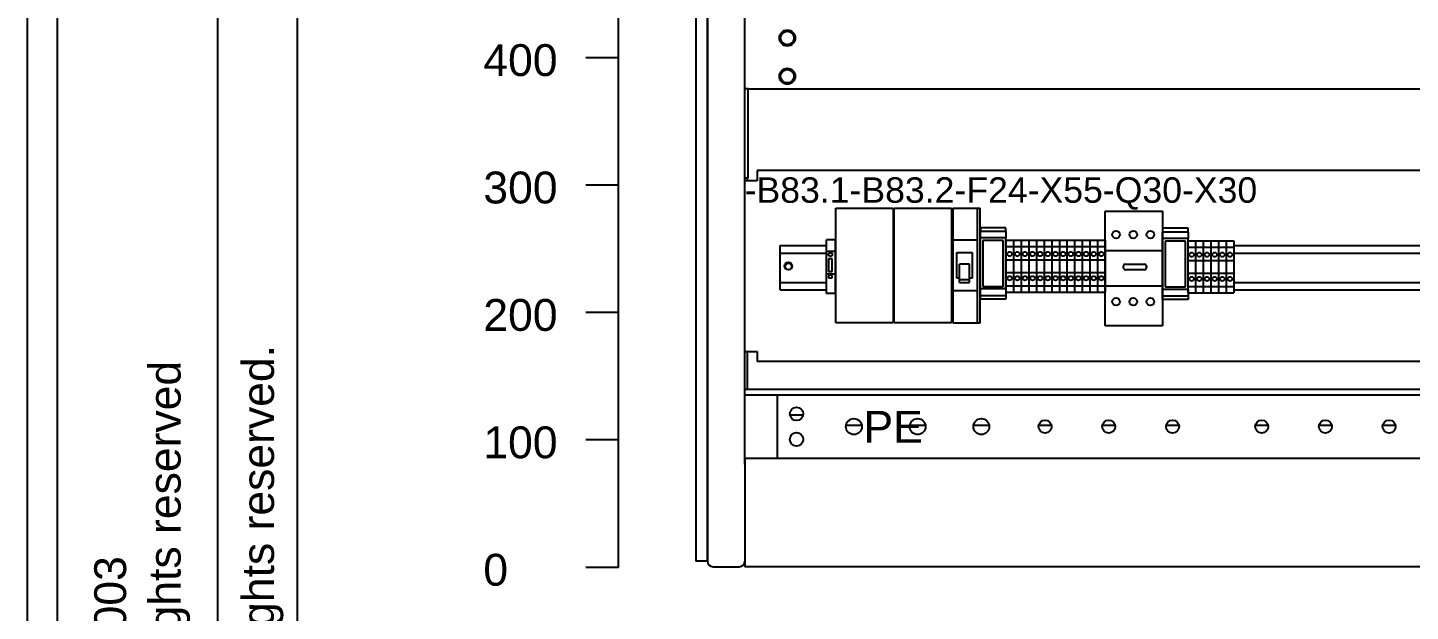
# Model space of a CAD drawing. Header units: inches. Extents: x 0 to 420, y 0 to 297.
# Drawn here: x 0.5 to 87.3, y 60.3 to 97 of the extents above; entities that cross this region are included whole.
import ezdxf
from ezdxf.enums import TextEntityAlignment as Align

# ---------------------------------------------------------------- set-up
doc = ezdxf.new("R2010")
doc.units = ezdxf.units.IN
doc.layers.add('Default', color=7, linetype='Continuous')
doc.layers.add('DV1_Default', color=7, linetype='Continuous')
doc.styles.add('SEACAD_arial_ttf', font='arial.ttf', dxfattribs={"height": 0.2})

# ---------------------------------------------------------------- blocks, each defined once
blk = doc.blocks.new('815907')
at = {"layer": 'Default', "color": 7, "linetype": 'Continuous', "ltscale": 25.4}
for p, q in [((50.626, 82.936), (50.626, 83.656)), ((51.186, 83.656), (50.626, 83.656)), ((51.186, 82.936), (51.186, 83.656)), ((50.626, 81.496), (50.626, 82.936)), ((51.186, 82.936), (50.626, 82.936)), ((50.986, 82.472), (50.746, 82.472)), ((50.746, 82.472), (50.746, 81.672)), ((50.986, 81.672), (50.986, 82.472)), ((51.186, 81.496), (51.186, 82.936)), ((50.746, 81.672), (50.986, 81.672)), ((50.626, 80.296), (50.626, 81.496)), ((51.186, 81.496), (50.626, 81.496)), ((50.759, 81.278), (50.976, 81.278)), ((51.186, 80.296), (51.186, 81.496)), ((51.186, 80.296), (50.626, 80.296))]:
    blk.add_line(p, q, dxfattribs=at)
blk.add_circle((50.871, 82.74), 0.12, dxfattribs=at)
blk.add_arc((50.867, 81.329), 0.12, 334.75991, 205.24009, dxfattribs=at)
blk = doc.blocks.new('810131')
at = {"layer": 'Default', "color": 7, "linetype": 'Continuous', "ltscale": 25.4}
for p, q in [((63.801, 83.648), (63.801, 83.248)), ((63.801, 83.648), (64.281, 83.648)), ((64.281, 83.648), (64.281, 83.248)), ((63.801, 83.248), (63.801, 82.408)), ((63.801, 83.248), (64.281, 83.248)), ((64.281, 83.248), (64.281, 82.408)), ((63.801, 82.408), (63.801, 81.608)), ((63.801, 82.408), (64.281, 82.408)), ((63.801, 81.608), (64.281, 81.608)), ((63.801, 81.608), (63.801, 80.768)), ((64.281, 82.408), (64.281, 81.608)), ((64.281, 81.608), (64.281, 80.768)), ((63.801, 80.768), (64.281, 80.768)), ((63.801, 80.768), (63.801, 80.368)), ((64.281, 80.768), (64.281, 80.368)), ((63.801, 80.368), (64.281, 80.368))]:
    blk.add_line(p, q, dxfattribs=at)
for centre in [(64.041, 82.768), (64.041, 81.248)]:
    blk.add_circle(centre, 0.14, dxfattribs=at)
blk = doc.blocks.new('809160')
at = {"layer": 'Default', "color": 7, "linetype": 'Continuous', "ltscale": 25.4}
for p, q in [((63.321, 83.648), (63.321, 83.248)), ((63.321, 83.648), (63.801, 83.648)), ((63.801, 83.648), (63.801, 83.248)), ((63.321, 83.248), (63.321, 82.408)), ((63.321, 83.248), (63.801, 83.248)), ((63.801, 83.248), (63.801, 82.408)), ((63.321, 82.408), (63.321, 81.608)), ((63.321, 82.408), (63.801, 82.408)), ((63.321, 81.608), (63.801, 81.608)), ((63.321, 81.608), (63.321, 80.768)), ((63.801, 82.408), (63.801, 81.608)), ((63.801, 81.608), (63.801, 80.768)), ((63.321, 80.768), (63.801, 80.768)), ((63.321, 80.768), (63.321, 80.368)), ((63.801, 80.768), (63.801, 80.368)), ((63.321, 80.368), (63.801, 80.368))]:
    blk.add_line(p, q, dxfattribs=at)
for centre in [(63.561, 82.768), (63.561, 81.248)]:
    blk.add_circle(centre, 0.14, dxfattribs=at)
blk = doc.blocks.new('809157')
at = {"layer": 'Default', "color": 7, "linetype": 'Continuous', "ltscale": 25.4}
for p, q in [((62.841, 83.648), (62.841, 83.248)), ((62.841, 83.648), (63.321, 83.648)), ((63.321, 83.648), (63.321, 83.248)), ((62.841, 83.248), (62.841, 82.408)), ((62.841, 83.248), (63.321, 83.248)), ((63.321, 83.248), (63.321, 82.408)), ((62.841, 82.408), (62.841, 81.608)), ((62.841, 82.408), (63.321, 82.408)), ((62.841, 81.608), (63.321, 81.608)), ((62.841, 81.608), (62.841, 80.768)), ((63.321, 82.408), (63.321, 81.608)), ((63.321, 81.608), (63.321, 80.768)), ((62.841, 80.768), (63.321, 80.768)), ((62.841, 80.768), (62.841, 80.368)), ((63.321, 80.768), (63.321, 80.368)), ((62.841, 80.368), (63.321, 80.368))]:
    blk.add_line(p, q, dxfattribs=at)
for centre in [(63.081, 82.768), (63.081, 81.248)]:
    blk.add_circle(centre, 0.14, dxfattribs=at)
blk = doc.blocks.new('803397')
at = {"layer": 'Default', "color": 7, "linetype": 'Continuous', "ltscale": 25.4}
for p, q in [((73.318, 84.383), (71.718, 84.383)), ((71.718, 84.383), (71.718, 84.151)), ((73.318, 84.151), (73.318, 84.383)), ((71.718, 83.751), (71.718, 84.151)), ((73.318, 84.151), (71.718, 84.151)), ((71.718, 83.743), (71.718, 83.751)), ((71.718, 80.543), (71.718, 83.743)), ((73.318, 83.743), (71.718, 83.743)), ((71.878, 83.583), (71.878, 80.703)), ((73.158, 83.583), (71.878, 83.583)), ((73.158, 80.703), (73.158, 83.583)), ((73.318, 84.151), (73.318, 83.751)), ((73.318, 83.743), (73.318, 83.751)), ((73.318, 80.543), (73.318, 83.743)), ((71.718, 80.534), (71.718, 80.543)), ((73.318, 80.543), (71.718, 80.543)), ((71.718, 80.134), (71.718, 80.534)), ((71.718, 79.903), (71.718, 80.134)), ((71.718, 80.134), (73.318, 80.134)), ((73.318, 79.903), (71.718, 79.903)), ((71.878, 80.703), (73.158, 80.703)), ((73.318, 80.534), (73.318, 80.543)), ((73.318, 80.534), (73.318, 80.134)), ((73.318, 80.134), (73.318, 79.903))]:
    blk.add_line(p, q, dxfattribs=at)
blk = doc.blocks.new('809155')
at = {"layer": 'Default', "color": 7, "linetype": 'Continuous', "ltscale": 25.4}
for p, q in [((62.361, 83.648), (62.361, 83.248)), ((62.361, 83.648), (62.841, 83.648)), ((62.841, 83.648), (62.841, 83.248)), ((62.361, 83.248), (62.361, 82.408)), ((62.361, 83.248), (62.841, 83.248)), ((62.841, 83.248), (62.841, 82.408)), ((62.361, 82.408), (62.361, 81.608)), ((62.361, 82.408), (62.841, 82.408)), ((62.361, 81.608), (62.841, 81.608)), ((62.361, 81.608), (62.361, 80.768)), ((62.841, 82.408), (62.841, 81.608)), ((62.841, 81.608), (62.841, 80.768)), ((62.361, 80.768), (62.841, 80.768)), ((62.361, 80.768), (62.361, 80.368)), ((62.841, 80.768), (62.841, 80.368)), ((62.361, 80.368), (62.841, 80.368))]:
    blk.add_line(p, q, dxfattribs=at)
for centre in [(62.601, 82.768), (62.601, 81.248)]:
    blk.add_circle(centre, 0.14, dxfattribs=at)
blk = doc.blocks.new('816870')
at = {"layer": 'Default', "color": 7, "linetype": 'Continuous', "ltscale": 25.4}
for p, q in [((61.881, 83.648), (61.881, 83.248)), ((61.881, 83.648), (62.361, 83.648)), ((62.361, 83.648), (62.361, 83.248)), ((61.881, 83.248), (61.881, 82.408)), ((61.881, 83.248), (62.361, 83.248)), ((62.361, 83.248), (62.361, 82.408)), ((61.881, 82.408), (61.881, 81.608)), ((61.881, 82.408), (62.361, 82.408)), ((61.881, 81.608), (62.361, 81.608)), ((61.881, 81.608), (61.881, 80.768)), ((62.361, 82.408), (62.361, 81.608)), ((62.361, 81.608), (62.361, 80.768)), ((61.881, 80.768), (62.361, 80.768)), ((61.881, 80.768), (61.881, 80.368)), ((62.361, 80.768), (62.361, 80.368)), ((61.881, 80.368), (62.361, 80.368))]:
    blk.add_line(p, q, dxfattribs=at)
for centre in [(62.121, 82.768), (62.121, 81.248)]:
    blk.add_circle(centre, 0.14, dxfattribs=at)
blk = doc.blocks.new('809161')
at = {"layer": 'Default', "color": 7, "linetype": 'Continuous', "ltscale": 25.4}
for p, q in [((73.791, 83.605), (73.791, 83.205)), ((73.791, 83.605), (74.271, 83.605)), ((74.271, 83.605), (74.271, 83.205)), ((73.791, 83.205), (73.791, 82.365)), ((73.791, 83.205), (74.271, 83.205)), ((74.271, 83.205), (74.271, 82.365)), ((73.791, 82.365), (73.791, 81.565)), ((73.791, 82.365), (74.271, 82.365)), ((74.271, 82.365), (74.271, 81.565)), ((73.791, 81.565), (74.271, 81.565)), ((73.791, 81.565), (73.791, 80.725)), ((73.791, 80.725), (74.271, 80.725)), ((73.791, 80.725), (73.791, 80.325)), ((74.271, 81.565), (74.271, 80.725)), ((74.271, 80.725), (74.271, 80.325)), ((73.791, 80.325), (74.271, 80.325))]:
    blk.add_line(p, q, dxfattribs=at)
for centre in [(74.031, 82.725), (74.031, 81.205)]:
    blk.add_circle(centre, 0.14, dxfattribs=at)
blk = doc.blocks.new('813006')
at = {"layer": 'Default', "color": 7, "linetype": 'Continuous', "ltscale": 25.4}
for p, q in [((73.311, 83.605), (73.311, 83.205)), ((73.311, 83.605), (73.791, 83.605)), ((73.791, 83.605), (73.791, 83.205)), ((73.311, 83.205), (73.311, 82.365)), ((73.311, 83.205), (73.791, 83.205)), ((73.791, 83.205), (73.791, 82.365)), ((73.311, 82.365), (73.311, 81.565)), ((73.311, 82.365), (73.791, 82.365)), ((73.791, 82.365), (73.791, 81.565)), ((73.311, 81.565), (73.791, 81.565)), ((73.311, 81.565), (73.311, 80.725)), ((73.311, 80.725), (73.791, 80.725)), ((73.311, 80.725), (73.311, 80.325)), ((73.791, 81.565), (73.791, 80.725)), ((73.791, 80.725), (73.791, 80.325)), ((73.311, 80.325), (73.791, 80.325))]:
    blk.add_line(p, q, dxfattribs=at)
for centre in [(73.551, 82.725), (73.551, 81.205)]:
    blk.add_circle(centre, 0.14, dxfattribs=at)
blk = doc.blocks.new('813970')
at = {"layer": 'Default', "color": 7, "linetype": 'Continuous', "ltscale": 25.4}
for p, q in [((61.884, 84.416), (60.284, 84.416)), ((60.284, 84.416), (60.284, 84.185)), ((61.884, 84.185), (61.884, 84.416)), ((60.284, 83.785), (60.284, 84.185)), ((61.884, 84.185), (60.284, 84.185)), ((60.284, 83.776), (60.284, 83.785)), ((60.284, 80.576), (60.284, 83.776)), ((61.884, 83.776), (60.284, 83.776)), ((60.444, 83.616), (60.444, 80.736)), ((61.724, 83.616), (60.444, 83.616)), ((61.724, 80.736), (61.724, 83.616)), ((61.884, 84.185), (61.884, 83.785)), ((61.884, 83.776), (61.884, 83.785)), ((61.884, 80.576), (61.884, 83.776)), ((60.444, 80.736), (61.724, 80.736)), ((60.284, 80.568), (60.284, 80.576)), ((61.884, 80.576), (60.284, 80.576)), ((60.284, 80.168), (60.284, 80.568)), ((60.284, 79.936), (60.284, 80.168)), ((60.284, 80.168), (61.884, 80.168)), ((61.884, 79.936), (60.284, 79.936)), ((61.884, 80.568), (61.884, 80.576)), ((61.884, 80.568), (61.884, 80.168)), ((61.884, 80.168), (61.884, 79.936))]:
    blk.add_line(p, q, dxfattribs=at)
blk = doc.blocks.new('813007')
at = {"layer": 'Default', "color": 7, "linetype": 'Continuous', "ltscale": 25.4}
for p, q in [((65.721, 83.648), (65.721, 83.248)), ((65.721, 83.648), (66.201, 83.648)), ((66.201, 83.648), (66.201, 83.248)), ((65.721, 83.248), (65.721, 82.408)), ((65.721, 83.248), (66.201, 83.248)), ((66.201, 83.248), (66.201, 82.408)), ((65.721, 82.408), (65.721, 81.608)), ((65.721, 82.408), (66.201, 82.408)), ((65.721, 81.608), (66.201, 81.608)), ((65.721, 81.608), (65.721, 80.768)), ((66.201, 82.408), (66.201, 81.608)), ((66.201, 81.608), (66.201, 80.768)), ((65.721, 80.768), (66.201, 80.768)), ((65.721, 80.768), (65.721, 80.368)), ((66.201, 80.768), (66.201, 80.368)), ((65.721, 80.368), (66.201, 80.368))]:
    blk.add_line(p, q, dxfattribs=at)
for centre in [(65.961, 82.768), (65.961, 81.248)]:
    blk.add_circle(centre, 0.14, dxfattribs=at)
blk = doc.blocks.new('812069')
at = {"layer": 'Default', "color": 7, "linetype": 'Continuous', "ltscale": 25.4}
for p, q in [((65.241, 83.648), (65.241, 83.248)), ((65.241, 83.648), (65.721, 83.648)), ((65.721, 83.648), (65.721, 83.248)), ((65.241, 83.248), (65.241, 82.408)), ((65.241, 83.248), (65.721, 83.248)), ((65.721, 83.248), (65.721, 82.408)), ((65.241, 82.408), (65.241, 81.608)), ((65.241, 82.408), (65.721, 82.408)), ((65.241, 81.608), (65.721, 81.608)), ((65.241, 81.608), (65.241, 80.768)), ((65.721, 82.408), (65.721, 81.608)), ((65.721, 81.608), (65.721, 80.768)), ((65.241, 80.768), (65.721, 80.768)), ((65.241, 80.768), (65.241, 80.368)), ((65.721, 80.768), (65.721, 80.368)), ((65.241, 80.368), (65.721, 80.368))]:
    blk.add_line(p, q, dxfattribs=at)
for centre in [(65.481, 82.768), (65.481, 81.248)]:
    blk.add_circle(centre, 0.14, dxfattribs=at)
blk = doc.blocks.new('811085')
at = {"layer": 'Default', "color": 7, "linetype": 'Continuous', "ltscale": 25.4}
for p, q in [((64.761, 83.648), (64.761, 83.248)), ((64.761, 83.648), (65.241, 83.648)), ((65.241, 83.648), (65.241, 83.248)), ((64.761, 83.248), (64.761, 82.408)), ((64.761, 83.248), (65.241, 83.248)), ((65.241, 83.248), (65.241, 82.408)), ((64.761, 82.408), (64.761, 81.608)), ((64.761, 82.408), (65.241, 82.408)), ((64.761, 81.608), (65.241, 81.608)), ((64.761, 81.608), (64.761, 80.768)), ((65.241, 82.408), (65.241, 81.608)), ((65.241, 81.608), (65.241, 80.768)), ((64.761, 80.768), (65.241, 80.768)), ((64.761, 80.768), (64.761, 80.368)), ((65.241, 80.768), (65.241, 80.368)), ((64.761, 80.368), (65.241, 80.368))]:
    blk.add_line(p, q, dxfattribs=at)
for centre in [(65.001, 82.768), (65.001, 81.248)]:
    blk.add_circle(centre, 0.14, dxfattribs=at)
blk = doc.blocks.new('805314')
at = {"layer": 'Default', "color": 7, "linetype": 'Continuous', "ltscale": 25.4}
for p, q in [((64.281, 83.648), (64.281, 83.248)), ((64.281, 83.648), (64.761, 83.648)), ((64.761, 83.648), (64.761, 83.248)), ((64.281, 83.248), (64.281, 82.408)), ((64.281, 83.248), (64.761, 83.248)), ((64.761, 83.248), (64.761, 82.408)), ((64.281, 82.408), (64.281, 81.608)), ((64.281, 82.408), (64.761, 82.408)), ((64.281, 81.608), (64.761, 81.608)), ((64.281, 81.608), (64.281, 80.768)), ((64.761, 82.408), (64.761, 81.608)), ((64.761, 81.608), (64.761, 80.768)), ((64.281, 80.768), (64.761, 80.768)), ((64.281, 80.768), (64.281, 80.368)), ((64.761, 80.768), (64.761, 80.368)), ((64.281, 80.368), (64.761, 80.368))]:
    blk.add_line(p, q, dxfattribs=at)
for centre in [(64.521, 82.768), (64.521, 81.248)]:
    blk.add_circle(centre, 0.14, dxfattribs=at)
blk = doc.blocks.new('813011')
at = {"layer": 'Default', "color": 7, "linetype": 'Continuous', "ltscale": 25.4}
for p, q in [((67.641, 83.648), (67.641, 83.248)), ((67.641, 83.648), (68.121, 83.648)), ((68.121, 83.648), (68.121, 83.248)), ((67.641, 83.248), (67.641, 82.408)), ((67.641, 83.248), (68.121, 83.248)), ((68.121, 83.248), (68.121, 82.408)), ((67.641, 82.408), (67.641, 81.608)), ((67.641, 82.408), (68.121, 82.408)), ((67.641, 81.608), (68.121, 81.608)), ((67.641, 81.608), (67.641, 80.768)), ((68.121, 82.408), (68.121, 81.608)), ((68.121, 81.608), (68.121, 80.768)), ((67.641, 80.768), (68.121, 80.768)), ((67.641, 80.768), (67.641, 80.368)), ((68.121, 80.768), (68.121, 80.368)), ((67.641, 80.368), (68.121, 80.368))]:
    blk.add_line(p, q, dxfattribs=at)
for centre in [(67.881, 82.768), (67.881, 81.248)]:
    blk.add_circle(centre, 0.14, dxfattribs=at)
blk = doc.blocks.new('813005')
at = {"layer": 'Default', "color": 7, "linetype": 'Continuous', "ltscale": 25.4}
for p, q in [((67.161, 83.648), (67.161, 83.248)), ((67.161, 83.648), (67.641, 83.648)), ((67.641, 83.648), (67.641, 83.248)), ((67.161, 83.248), (67.161, 82.408)), ((67.161, 83.248), (67.641, 83.248)), ((67.641, 83.248), (67.641, 82.408)), ((67.161, 82.408), (67.161, 81.608)), ((67.161, 82.408), (67.641, 82.408)), ((67.161, 81.608), (67.641, 81.608)), ((67.161, 81.608), (67.161, 80.768)), ((67.641, 82.408), (67.641, 81.608)), ((67.641, 81.608), (67.641, 80.768)), ((67.161, 80.768), (67.641, 80.768)), ((67.161, 80.768), (67.161, 80.368)), ((67.641, 80.768), (67.641, 80.368)), ((67.161, 80.368), (67.641, 80.368))]:
    blk.add_line(p, q, dxfattribs=at)
for centre in [(67.401, 82.768), (67.401, 81.248)]:
    blk.add_circle(centre, 0.14, dxfattribs=at)
blk = doc.blocks.new('806266')
at = {"layer": 'Default', "color": 7, "linetype": 'Continuous', "ltscale": 25.4}
for p, q in [((66.681, 83.648), (66.681, 83.248)), ((66.681, 83.648), (67.161, 83.648)), ((67.161, 83.648), (67.161, 83.248)), ((66.681, 83.248), (66.681, 82.408)), ((66.681, 83.248), (67.161, 83.248)), ((67.161, 83.248), (67.161, 82.408)), ((66.681, 82.408), (66.681, 81.608)), ((66.681, 82.408), (67.161, 82.408)), ((66.681, 81.608), (67.161, 81.608)), ((66.681, 81.608), (66.681, 80.768)), ((67.161, 82.408), (67.161, 81.608)), ((67.161, 81.608), (67.161, 80.768)), ((66.681, 80.768), (67.161, 80.768)), ((66.681, 80.768), (66.681, 80.368)), ((67.161, 80.768), (67.161, 80.368)), ((66.681, 80.368), (67.161, 80.368))]:
    blk.add_line(p, q, dxfattribs=at)
for centre in [(66.921, 82.768), (66.921, 81.248)]:
    blk.add_circle(centre, 0.14, dxfattribs=at)
blk = doc.blocks.new('806262')
at = {"layer": 'Default', "color": 7, "linetype": 'Continuous', "ltscale": 25.4}
for p, q in [((66.201, 83.648), (66.201, 83.248)), ((66.201, 83.648), (66.681, 83.648)), ((66.681, 83.648), (66.681, 83.248)), ((66.201, 83.248), (66.201, 82.408)), ((66.201, 83.248), (66.681, 83.248)), ((66.681, 83.248), (66.681, 82.408)), ((66.201, 82.408), (66.201, 81.608)), ((66.201, 82.408), (66.681, 82.408)), ((66.201, 81.608), (66.681, 81.608)), ((66.201, 81.608), (66.201, 80.768)), ((66.681, 82.408), (66.681, 81.608)), ((66.681, 81.608), (66.681, 80.768)), ((66.201, 80.768), (66.681, 80.768)), ((66.201, 80.768), (66.201, 80.368)), ((66.681, 80.768), (66.681, 80.368)), ((66.201, 80.368), (66.681, 80.368))]:
    blk.add_line(p, q, dxfattribs=at)
for centre in [(66.441, 82.768), (66.441, 81.248)]:
    blk.add_circle(centre, 0.14, dxfattribs=at)
blk = doc.blocks.new('814931')
at = {"layer": 'Default', "color": 7, "linetype": 'Continuous', "ltscale": 25.4}
for p, q in [((74.751, 83.605), (74.751, 83.205)), ((74.751, 83.605), (75.231, 83.605)), ((75.231, 83.605), (75.231, 83.205)), ((74.751, 83.205), (74.751, 82.365)), ((74.751, 83.205), (75.231, 83.205)), ((75.231, 83.205), (75.231, 82.365)), ((74.751, 82.365), (74.751, 81.565)), ((74.751, 82.365), (75.231, 82.365)), ((75.231, 82.365), (75.231, 81.565)), ((74.751, 81.565), (75.231, 81.565)), ((74.751, 81.565), (74.751, 80.725)), ((74.751, 80.725), (75.231, 80.725)), ((74.751, 80.725), (74.751, 80.325)), ((75.231, 81.565), (75.231, 80.725)), ((75.231, 80.725), (75.231, 80.325)), ((74.751, 80.325), (75.231, 80.325))]:
    blk.add_line(p, q, dxfattribs=at)
for centre in [(74.991, 82.725), (74.991, 81.205)]:
    blk.add_circle(centre, 0.14, dxfattribs=at)
blk = doc.blocks.new('802435')
at = {"layer": 'Default', "color": 7, "linetype": 'Continuous', "ltscale": 25.4}
for p, q in [((74.271, 83.605), (74.271, 83.205)), ((74.271, 83.605), (74.751, 83.605)), ((74.751, 83.605), (74.751, 83.205)), ((74.271, 83.205), (74.271, 82.365)), ((74.271, 83.205), (74.751, 83.205)), ((74.751, 83.205), (74.751, 82.365)), ((74.271, 82.365), (74.271, 81.565)), ((74.271, 82.365), (74.751, 82.365)), ((74.751, 82.365), (74.751, 81.565)), ((74.271, 81.565), (74.751, 81.565)), ((74.271, 81.565), (74.271, 80.725)), ((74.271, 80.725), (74.751, 80.725)), ((74.271, 80.725), (74.271, 80.325)), ((74.751, 81.565), (74.751, 80.725)), ((74.751, 80.725), (74.751, 80.325)), ((74.271, 80.325), (74.751, 80.325))]:
    blk.add_line(p, q, dxfattribs=at)
for centre in [(74.511, 82.725), (74.511, 81.205)]:
    blk.add_circle(centre, 0.14, dxfattribs=at)
blk = doc.blocks.new('815904')
at = {"layer": 'Default', "color": 7, "linetype": 'Continuous', "ltscale": 25.4}
for p, q in [((75.711, 83.605), (75.711, 83.205)), ((75.711, 83.605), (76.191, 83.605)), ((76.191, 83.605), (76.191, 83.205)), ((75.711, 83.205), (75.711, 82.365)), ((75.711, 83.205), (76.191, 83.205)), ((76.191, 83.205), (76.191, 82.365)), ((75.711, 82.365), (75.711, 81.565)), ((75.711, 82.365), (76.191, 82.365)), ((76.191, 82.365), (76.191, 81.565)), ((75.711, 81.565), (76.191, 81.565)), ((75.711, 81.565), (75.711, 80.725)), ((75.711, 80.725), (76.191, 80.725)), ((75.711, 80.725), (75.711, 80.325)), ((76.191, 81.565), (76.191, 80.725)), ((76.191, 80.725), (76.191, 80.325)), ((75.711, 80.325), (76.191, 80.325))]:
    blk.add_line(p, q, dxfattribs=at)
for centre in [(75.951, 82.725), (75.951, 81.205)]:
    blk.add_circle(centre, 0.14, dxfattribs=at)
blk = doc.blocks.new('807226')
at = {"layer": 'Default', "color": 7, "linetype": 'Continuous', "ltscale": 25.4}
for p, q in [((75.231, 83.605), (75.231, 83.205)), ((75.231, 83.605), (75.711, 83.605)), ((75.711, 83.605), (75.711, 83.205)), ((75.231, 83.205), (75.231, 82.365)), ((75.231, 83.205), (75.711, 83.205)), ((75.711, 83.205), (75.711, 82.365)), ((75.231, 82.365), (75.231, 81.565)), ((75.231, 82.365), (75.711, 82.365)), ((75.711, 82.365), (75.711, 81.565)), ((75.231, 81.565), (75.711, 81.565)), ((75.231, 81.565), (75.231, 80.725)), ((75.231, 80.725), (75.711, 80.725)), ((75.231, 80.725), (75.231, 80.325)), ((75.711, 81.565), (75.711, 80.725)), ((75.711, 80.725), (75.711, 80.325)), ((75.231, 80.325), (75.711, 80.325))]:
    blk.add_line(p, q, dxfattribs=at)
for centre in [(75.471, 82.725), (75.471, 81.205)]:
    blk.add_circle(centre, 0.14, dxfattribs=at)
blk = doc.blocks.new('SE')
at = {"layer": 'Default', "color": 7, "linetype": 'Continuous', "ltscale": 25.4}
for p, q in [((58.564, 85.655), (60.263, 85.655)), ((58.564, 83.655), (58.564, 85.655)), ((58.564, 80.455), (58.564, 83.655)), ((58.564, 83.655), (60.074, 83.655)), ((58.804, 81.255), (58.804, 82.855)), ((58.804, 82.855), (59.764, 82.855)), ((59.764, 82.855), (59.764, 81.255)), ((59.604, 82.124), (58.964, 82.124)), ((58.964, 81.158), (58.964, 82.124)), ((59.604, 80.988), (59.604, 82.124)), ((58.964, 81.255), (58.804, 81.255)), ((58.964, 80.988), (58.964, 81.158)), ((59.604, 81.158), (58.964, 81.158)), ((58.964, 80.988), (59.604, 80.988)), ((59.764, 81.255), (59.604, 81.255)), ((58.564, 78.455), (58.564, 80.455)), ((60.074, 80.455), (58.564, 80.455)), ((58.564, 78.455), (60.263, 78.455))]:
    blk.add_line(p, q, dxfattribs=at)
at = {"layer": 'DV1_Default', "color": 7, "linetype": 'Continuous', "ltscale": 25.4}
for p, q in [((37.567, 63.096), (37.567, 239.096)), ((42.425, 238.772), (42.425, 63.492)), ((43.145, 63.492), (43.145, 238.772)), ((43.145, 63.492), (43.145, 238.772)), ((43.145, 238.772), (43.145, 63.492)), ((45.505, 69.572), (45.505, 232.692)), ((48.293, 96.732), (48.037, 96.732)), ((37.567, 95.096), (35.527, 95.096)), ((45.705, 93.132), (45.505, 93.132)), ((45.705, 93.132), (104.585, 93.132)), ((45.705, 87.532), (45.705, 93.132)), ((103.865, 88.012), (46.265, 88.012)), ((46.265, 88.012), (46.265, 87.612)), ((37.567, 87.096), (35.527, 87.096)), ((45.705, 87.532), (45.505, 87.532)), ((46.265, 87.372), (45.505, 87.372)), ((45.665, 87.372), (45.665, 87.532)), ((46.265, 87.612), (46.265, 87.372)), ((51.203, 85.657), (54.803, 85.657)), ((51.203, 78.457), (51.203, 85.657)), ((54.803, 85.657), (54.803, 78.457)), ((54.881, 85.657), (58.481, 85.657)), ((54.881, 78.457), (54.881, 85.657)), ((58.481, 85.657), (58.481, 78.457)), ((58.559, 85.657), (58.559, 78.457)), ((60.074, 85.655), (60.074, 78.455)), ((60.263, 78.455), (60.263, 85.655)), ((68.118, 85.458), (71.718, 85.458)), ((68.118, 78.258), (68.118, 85.458)), ((71.718, 85.458), (71.718, 78.258)), ((47.708, 82.99), (47.708, 83.31)), ((47.708, 83.31), (50.626, 83.31)), ((47.708, 82.83), (47.708, 82.99)), ((47.708, 82.75), (47.708, 82.83)), ((47.708, 82.83), (50.626, 82.83)), ((47.708, 81.07), (47.708, 82.75)), ((68.118, 82.993), (71.718, 82.993)), ((76.267, 83.31), (103.552, 83.31)), ((76.267, 82.83), (103.552, 82.83)), ((69.263, 81.906), (69.263, 82.01)), ((69.383, 82.131), (70.585, 82.131)), ((70.563, 81.775), (69.393, 81.775)), ((70.707, 82.008), (70.707, 81.919)), ((47.708, 80.99), (47.708, 81.07)), ((47.708, 80.83), (47.708, 80.99)), ((47.708, 80.99), (50.626, 80.99)), ((47.708, 80.51), (47.708, 80.83)), ((68.118, 80.775), (71.718, 80.775)), ((76.267, 80.99), (103.552, 80.99)), ((47.708, 80.51), (50.626, 80.51)), ((76.267, 80.51), (103.552, 80.51)), ((37.567, 79.096), (35.527, 79.096)), ((54.803, 78.457), (51.203, 78.457)), ((58.481, 78.457), (54.881, 78.457)), ((71.718, 78.258), (68.118, 78.258)), ((45.505, 76.652), (46.265, 76.652)), ((45.665, 74.252), (45.665, 76.652)), ((46.265, 76.652), (46.265, 76.412)), ((46.265, 76.412), (46.265, 76.012)), ((103.865, 76.012), (46.265, 76.012)), ((104.785, 74.252), (45.505, 74.252)), ((45.505, 73.932), (102.745, 73.932)), ((47.545, 69.932), (47.545, 73.932)), ((49.157, 72.652), (48.332, 72.652)), ((52.838, 72.012), (51.851, 72.012)), ((56.838, 72.012), (55.851, 72.012)), ((60.838, 72.012), (59.851, 72.012)), ((64.745, 72.012), (63.945, 72.012)), ((68.745, 72.012), (67.945, 72.012)), ((72.745, 72.012), (71.945, 72.012)), ((78.345, 72.012), (77.545, 72.012)), ((82.345, 72.012), (81.545, 72.012)), ((86.345, 72.012), (85.545, 72.012)), ((37.567, 71.096), (35.527, 71.096)), ((104.785, 69.932), (45.505, 69.932)), ((45.505, 69.932), (45.505, 69.572)), ((45.505, 69.572), (45.505, 63.492)), ((43.145, 63.492), (43.145, 66.503)), ((43.145, 63.492), (43.145, 66.503)), ((43.145, 63.492), (43.145, 66.503)), ((43.145, 63.492), (42.425, 63.492)), ((45.505, 63.492), (45.505, 63.132)), ((37.567, 63.096), (35.527, 63.096)), ((43.505, 63.132), (45.145, 63.132)), ((43.505, 63.132), (45.145, 63.132)), ((104.785, 63.132), (45.505, 63.132))]:
    blk.add_line(p, q, dxfattribs=at)
for centre, radius in [((48.165, 96.332), 0.5), ((48.165, 96.332), 0.42), ((48.165, 93.932), 0.5), ((48.165, 93.932), 0.42), ((68.804, 83.987), 0.24), ((69.883, 83.987), 0.24), ((70.96, 83.987), 0.24), ((48.23, 82.012), 0.24), ((48.236, 81.985), 0.2), ((68.804, 79.774), 0.24), ((69.883, 79.774), 0.24), ((70.96, 79.774), 0.24), ((48.745, 72.732), 0.42), ((52.345, 71.932), 0.5), ((56.345, 71.932), 0.5), ((60.345, 71.932), 0.5), ((64.345, 71.932), 0.408), ((68.345, 71.932), 0.408), ((72.345, 71.932), 0.408), ((77.945, 71.932), 0.408), ((81.945, 71.932), 0.408), ((85.945, 71.932), 0.408), ((48.745, 71.132), 0.42)]:
    blk.add_circle(centre, radius, dxfattribs=at)
for centre, radius, start, end in [((69.383, 82.01), 0.12, 90, 180), ((69.393, 81.906), 0.13, 180, 270), ((70.563, 81.919), 0.144, 270, 360), ((70.585, 82.008), 0.122, 0, 90), ((43.505, 63.492), 0.36, 180, 270), ((43.505, 63.492), 0.36, 180, 270), ((45.145, 63.492), 0.36, 270, 360), ((45.145, 63.492), 0.36, 270, 360)]:
    blk.add_arc(centre, radius, start, end, dxfattribs=at)
for name in ['813970', '803397', '815907', '816870', '809155', '809157', '809160', '810131', '805314', '811085', '812069', '813007', '806262', '806266', '813005', '813011', '813006', '809161', '802435', '814931', '807226', '815904']:
    blk.add_blockref(name, (0, 0), dxfattribs=at)
at = {"layer": 'DV1_Default', "color": 7, "linetype": 'Continuous', "ltscale": 25.4, "style": 'SEACAD_arial_ttf'}
for s, height, p in [('400', 2, (29.083, 95.944)), ('300', 2, (29.083, 87.944)), ('-B83.1-B83.2-F24-X55-Q30-X30', 1.6, (45.487, 87.586)), ('200', 2, (29.083, 79.944)), ('PE', 2, (52.947, 72.917)), ('100', 2, (29.083, 71.944)), ('0', 2, (29.083, 63.944))]:
    blk.add_text(s, height=height, dxfattribs=at).set_placement(p, align=Align.TOP_LEFT)

msp = doc.modelspace()

# ---------------------------------------------------------------- linework, layer by layer
at = {"layer": 'Default', "color": 7, "linetype": 'Continuous', "ltscale": 25.4}
for p, q in [((0.479, 0.423), (0.479, 297.366)), ((2.354, 2.339), (2.354, 295.368)), ((12.419, 22.378), (12.419, 295.368)), ((17.405, 295.368), (17.405, 2.289))]:
    msp.add_line(p, q, dxfattribs=at)

# ---------------------------------------------------------------- block references
at = {"layer": 'Default'}
msp.add_blockref('SE', (0, 0), dxfattribs=at)

# ---------------------------------------------------------------- texts
at = {"layer": 'Default', "color": 7, "linetype": 'Continuous', "ltscale": 25.4, "style": 'SEACAD_arial_ttf'}
for s, p in [('Conveyed confidentially.All rights reserved.', (13.94, 23.641)), ('Conveyed confidentially.all rights reserved', (8.079, 23.73)), ('Copyright (C) Siemens AG 2003', (4.66, 23.739))]:
    msp.add_text(s, height=2, rotation=90, dxfattribs=at).set_placement(p, align=Align.TOP_LEFT)

doc.saveas('drawing.dxf')
